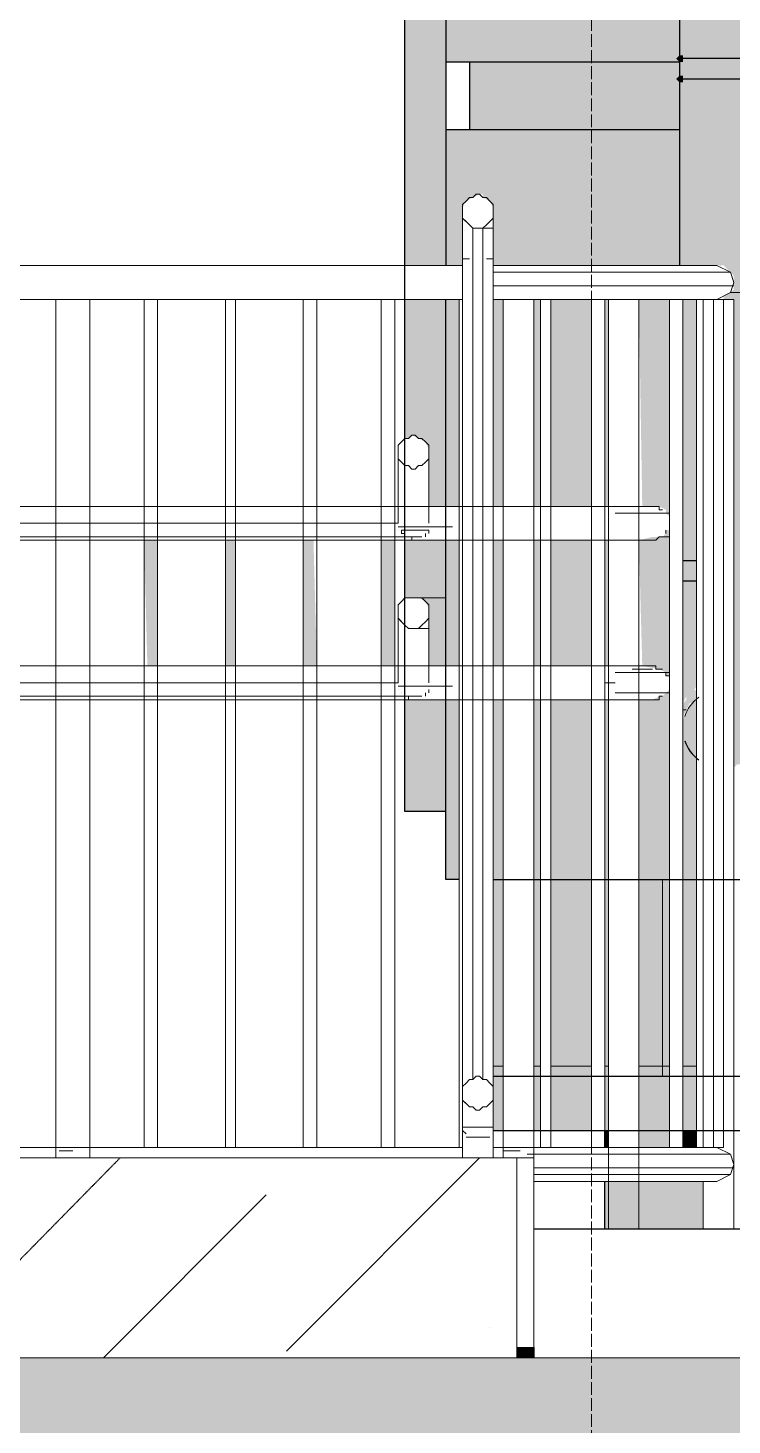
# Model space of a CAD drawing. Header units: millimetres. Extents: x -11345 to 411485, y -9810 to 73012.
# Drawn here: x 332022 to 332902, y -1203 to 541 of the extents above; entities that cross this region are included whole.
import ezdxf

# ---------------------------------------------------------------- set-up
doc = ezdxf.new("R2010")
doc.units = ezdxf.units.MM
doc.linetypes.add('PDF_IMPORT', pattern=[1, 0.8, -0.2])
for name, color, linetype in [('PDF _Линии', 7, 'Continuous'), ('PDF _Оси', 7, 'Continuous'), ('PDF _Стены внутренние', 7, 'Continuous'), ('PDF _Стены наружные', 7, 'Continuous'), ('PDF _Стены отделка', 7, 'Continuous'), ('PDF _Узлы', 7, 'Continuous')]:
    doc.layers.add(name, color=color, linetype=linetype)
for name, color, linetype, true_color in [('PDF _Обобщенные модели', 7, 'Continuous', 0xb5bcbf), ('PDF _Ограждение', 7, 'Continuous', 0x7f7f7f), ('PDF _Пандусы', 7, 'Continuous', 0xbcbcbc), ('PDF _Стены штриховка поверхности', 7, 'Continuous', 0xcacbcc)]:
    doc.layers.add(name, color=color, linetype=linetype, true_color=true_color)

msp = doc.modelspace()

# ---------------------------------------------------------------- hatches: boundary and pattern name
at = {"layer": 'PDF _Обобщенные модели', "transparency": 33554559}
h = msp.add_hatch(color=256, dxfattribs=at)
h.paths.add_polyline_path([(332933.43573, 15047.23301), (332933.43573, 15042.99997), (332937.66877, 15047.23301), (332937.66877, 15055.69908)])
h.paths.add_polyline_path([(332844.54192, 15034.53389), (332844.54192, 15040.88345), (332848.77496, 15034.53389), (332852.16139, 15027.76103), (332848.77496, 15030.30085)])
h.paths.add_polyline_path([(332929.20269, 15030.30085), (332924.96965, 15021.83478), (332924.96965, 15026.06781)], flags=0)
h.paths.add_polyline_path([(332912.27054, 15013.3687), (332905.92098, 15011.25218), (332908.0375, 15013.3687)], flags=0)
h.paths.add_polyline_path([(332929.20269, -293.29797), (332924.96965, -293.29797), (332920.73661, -289.06493), (332920.73661, -286.94841), (332924.96965, -289.06493)], flags=0)
h.paths.add_polyline_path([(332861.47407, 15013.3687), (332865.70711, 15013.3687), (332874.17319, 15009.13566)], flags=0)
h.paths.add_polyline_path([(332844.54192, 15017.60174), (332848.77496, 15013.3687), (332848.77496, 15009.13566), (332853.008, 15009.13566), (332857.24104, 15004.90262), (332848.77496, 15009.13566), (332844.54192, 15013.3687)], flags=0)
h.paths.add_polyline_path([(332869.94015, 15017.60174), (332878.40623, 15017.60174), (332886.87231, 15013.3687)], flags=0)
h.paths.add_polyline_path([(332920.73661, 15026.06781), (332920.73661, 15021.83478), (332924.96965, 15013.3687), (332924.96965, 15009.13566), (332920.73661, 15004.90262), (332912.27054, 15000.66958), (332903.80446, 14996.43655), (332916.50357, 15004.90262), (332920.73661, 15009.13566), (332924.96965, 15009.13566), (332920.73661, 15013.3687), (332920.73661, 15021.83478), (332916.50357, 15017.60174), (332916.50357, 15021.83478)], flags=0)
h.paths.add_polyline_path([(332929.20269, 15360.47784), (332924.96965, 15352.01177), (332908.0375, 15339.31265), (332886.87231, 15335.07961), (332876.28971, 15339.31265), (332878.40623, 15339.31265), (332886.87231, 15335.07961), (332895.33838, 15339.31265), (332903.80446, 15339.31265), (332908.0375, 15343.54569), (332924.96965, 15352.01177), (332924.96965, 15356.24481)], flags=0)
h.paths.add_polyline_path([(332941.9018, 15375.71678), (332941.9018, 15377.41), (332956.01193, 15397.16418), (332950.36788, 15385.87607)], flags=0)
h.paths.add_polyline_path([(332793.74546, 15428.20646), (332793.74546, 15394.34215), (332789.51242, 15385.87607), (332793.74546, 15377.41), (332802.21154, 15356.24481), (332810.67761, 15343.54569), (332814.91065, 15335.07961), (332840.30888, 15275.81708), (332840.30888, 15225.02062), (332836.07584, 15225.02062), (332836.07584, 15182.69023), (332840.30888, 15051.46604), (332840.30888, 15047.23301), (332836.07584, 15055.69908), (332836.07584, 15047.23301), (332840.30888, 15042.99997), (332840.30888, 15034.53389), (332836.07584, 15047.23301), (332836.07584, 6098.58994), (332840.30888, 5497.49849), (332836.07584, 5497.49849), (332836.07584, 4341.87902), (332840.30888, 4337.64599), (332848.77496, 4337.64599), (332844.54192, 4320.71383), (332848.77496, 4320.71383), (332844.54192, 4316.48079), (332836.07584, 4316.48079), (332836.07584, 244.2979), (332891.10534, 244.2979), (332903.80446, 231.59879), (332903.80446, 214.66663), (332899.57142, 210.4336), (332891.10534, 206.20056), (332891.10534, 201.96752), (332903.80446, 201.96752), (332903.80446, -382.19177), (332908.0375, -377.95873), (332912.27054, -377.95873), (332924.96965, -365.25962), (332929.20269, -361.02658), (332937.66877, -344.09443), (332937.66877, -335.62835), (332933.43573, -322.92924), (332937.66877, -331.39531), (332937.66877, 4316.48079), (332929.20269, 4316.48079), (332924.96965, 4320.71383), (332929.20269, 4320.71383), (332924.96965, 4337.64599), (332933.43573, 4337.64599), (332937.66877, 4341.87902), (332937.66877, 15038.76693), (332933.43573, 15038.76693), (332935.97555, 15033.68728), (332933.43573, 15026.06781), (332933.43573, 15038.76693), (332929.20269, 15034.53389), (332933.43573, 15051.46604), (332937.66877, 15064.16516), (332937.66877, 15106.49554), (332933.43573, 15182.69023), (332937.66877, 15182.69023), (332937.66877, 15275.81708), (332963.067, 15335.07961), (332963.067, 15339.31265), (332971.53307, 15352.01177), (332971.53307, 15360.47784), (332984.23219, 15385.87607), (332979.99915, 15402.80823), (332979.99915, 15428.20646), (332984.23219, 15445.13861), (332975.76611, 15428.20646), (332967.30003, 15415.50734), (332967.30003, 15411.2743), (332963.067, 15407.04127), (332963.067, 15411.2743), (332988.46523, 15453.60469), (332992.69826, 15462.07076), (332975.76611, 15462.07076), (332971.53307, 15453.60469), (332954.60092, 15411.2743), (332950.36788, 15407.04127), (332924.96965, 15377.41), (332891.10534, 15373.17696), (332861.47407, 15377.41), (332857.24104, 15377.41), (332848.77496, 15385.87607), (332827.60977, 15411.2743), (332806.44458, 15462.07076), (332781.04635, 15462.07076), (332810.67761, 15411.2743), (332827.60977, 15385.87607), (332831.84281, 15377.41), (332836.07584, 15373.17696), (332840.30888, 15366.8274), (332831.84281, 15377.41), (332823.37673, 15385.87607), (332819.14369, 15394.34215), (332810.67761, 15407.04127), (332806.44458, 15415.50734), (332797.9785, 15428.20646), (332785.27938, 15449.37165)], flags=0)
for color, points in [(7, [(332840.30888, 502.51324), (332840.30888, 506.74628), (332836.07584, 506.74628), (332831.84281, 502.51324), (332836.07584, 498.2802), (332840.30888, 498.2802)]), (7, [(332840.30888, 477.11501), (332840.30888, 481.34805), (332836.07584, 481.34805), (332831.84281, 477.11501), (332836.07584, 472.88197), (332840.30888, 472.88197)]), (256, [(332844.54192, -297.53101), (332840.30888, -301.76404), (332840.30888, -318.6962), (332844.54192, -310.23012), (332848.77496, -301.76404), (332853.008, -301.76404), (332844.54192, -310.23012), (332840.30888, -322.92924), (332840.30888, -352.5605), (332844.54192, -361.02658), (332853.008, -369.49266), (332857.24104, -373.7257), (332857.24104, -284.83189), (332854.41901, -286.2429), (332857.24104, -280.59885), (332857.24104, 201.96752), (332840.30888, 201.96752), (332840.30888, -301.76404), (332844.54192, -293.29797)])]:
    msp.add_hatch(color=color, dxfattribs=at).paths.add_polyline_path(points)
at = {"layer": 'PDF _Ограждение', "transparency": 33554559}
for points in [[(332184.18794, -98.5782), (332167.25579, -98.5782), (332171.48882, -255.20062), (332184.18794, -255.20062)], [(332281.54782, -98.5782), (332268.84871, -98.5782), (332268.84871, -255.20062), (332281.54782, -255.20062)], [(332378.9077, -98.5782), (332366.20859, -98.5782), (332366.20859, -255.20062), (332383.14074, -255.20062)], [(332480.50062, -98.5782), (332463.56847, -98.5782), (332463.56847, -255.20062), (332480.50062, -255.20062)], [(332785.27938, -898.62245), (332747.18204, -898.62245), (332747.18204, -957.88499), (332785.27938, -957.88499)]]:
    msp.add_hatch(color=256, dxfattribs=at).paths.add_polyline_path(points)
at = {"layer": 'PDF _Пандусы', "transparency": 33554559}
msp.add_hatch(color=256, dxfattribs=at).paths.add_polyline_path([(332654.0552, -1106.04133), (332632.89, -1106.04133), (332632.89, -1118.74045), (332654.0552, -1118.74045)])
at = {"layer": 'PDF _Стены внутренние', "true_color": 0xdf8d79, "transparency": 33554559}
for points in [[(332747.18204, -835.12688), (332742.949, -835.12688), (332742.949, -856.29207), (332747.18204, -856.29207)], [(332823.37673, -835.12688), (332785.27938, -835.12688), (332785.27938, -856.29207), (332823.37673, -856.29207)], [(332857.24104, -835.12688), (332840.30888, -835.12688), (332840.30888, -856.29207), (332857.24104, -856.29207)], [(332747.18204, -898.62245), (332742.949, -898.62245), (332742.949, -957.88499), (332747.18204, -957.88499)], [(332865.70711, -898.62245), (332785.27938, -898.62245), (332785.27938, -957.88499), (332865.70711, -957.88499)]]:
    msp.add_hatch(color=33, dxfattribs=at).paths.add_polyline_path(points)
at = {"layer": 'PDF _Стены наружные', "true_color": 0xe2e2e2, "transparency": 33554687}
msp.add_hatch(color=254, dxfattribs=at).paths.add_polyline_path([(332836.07584, 498.2802), (332573.62747, 498.2802), (332573.62747, 413.61944), (332836.07584, 413.61944)])
at = {"layer": 'PDF _Стены наружные', "true_color": 0xe4ecef, "transparency": 33554687}
for points in [[(332615.95785, -767.39826), (332603.25874, -767.39826), (332603.25874, -835.12688), (332615.95785, -835.12688)], [(332662.52127, -767.39826), (332654.0552, -767.39826), (332654.0552, -835.12688), (332662.52127, -835.12688)], [(332726.01685, -767.39826), (332675.22039, -767.39826), (332675.22039, -835.12688), (332726.01685, -835.12688)], [(332747.18204, -767.39826), (332742.949, -767.39826), (332742.949, -835.12688), (332747.18204, -835.12688)], [(332823.37673, -767.39826), (332785.27938, -767.39826), (332785.27938, -835.12688), (332823.37673, -835.12688)], [(332857.24104, -767.39826), (332840.30888, -767.39826), (332840.30888, -835.12688), (332857.24104, -835.12688)]]:
    msp.add_hatch(color=254, dxfattribs=at).paths.add_polyline_path(points)
at = {"layer": 'PDF _Стены штриховка поверхности', "transparency": 33554687}
for points in [[(332836.07584, 3173.56044), (332543.9962, 3173.56044), (332543.9962, 3084.66663), (332522.83101, 3084.66663), (332522.83101, 3165.09436), (332493.19974, 3165.09436), (332493.19974, 244.2979), (332565.16139, 244.2979), (332565.16139, 316.25955), (332569.39443, 324.72563), (332577.86051, 328.95867), (332586.32658, 333.19171), (332590.55962, 333.19171), (332590.55962, 328.95867), (332599.0257, 324.72563), (332603.25874, 316.25955), (332603.25874, 244.2979), (332836.07584, 244.2979), (332836.07584, 413.61944), (332543.9962, 413.61944), (332543.9962, 498.2802), (332836.07584, 498.2802), (332836.07584, 849.62239), (332543.9962, 849.62239), (332543.9962, 934.28315), (332836.07584, 934.28315), (332836.07584, 1281.3923), (332543.9962, 1281.3923), (332543.9962, 1366.05307), (332836.07584, 1366.05307), (332836.07584, 1717.39525), (332543.9962, 1717.39525), (332543.9962, 1802.05602), (332836.07584, 1802.05602), (332836.07584, 2153.3982), (332543.9962, 2153.3982), (332543.9962, 2238.05897), (332836.07584, 2238.05897), (332836.07584, 2635.96457), (332543.9962, 2635.96457), (332543.9962, 2720.62534), (332836.07584, 2720.62534)], [(332560.92835, 201.96752), (332493.19974, 201.96752), (332493.19974, 28.41295), (332497.43278, 28.41295), (332501.66582, 32.64599), (332510.13189, 28.41295), (332518.59797, 24.17991), (332522.83101, 15.71383), (332522.83101, -56.24782), (332560.92835, -56.24782)], [(332615.95785, 201.96752), (332603.25874, 201.96752), (332603.25874, -56.24782), (332615.95785, -56.24782)], [(332662.52127, 201.96752), (332654.0552, 201.96752), (332654.0552, -56.24782), (332662.52127, -56.24782)], [(332726.01685, 201.96752), (332675.22039, 201.96752), (332675.22039, -56.24782), (332726.01685, -56.24782)], [(332747.18204, 201.96752), (332742.949, 201.96752), (332742.949, -56.24782), (332747.18204, -56.24782)], [(332823.37673, 201.96752), (332785.27938, 201.96752), (332789.51242, -56.24782), (332810.67761, -56.24782), (332819.14369, -60.48086), (332819.14369, -64.7139), (332823.37673, -68.94693)], [(332823.37673, -85.87909), (332819.14369, -85.87909), (332819.14369, -90.11213), (332814.91065, -94.34516), (332802.21154, -94.34516), (332785.27938, -98.5782), (332789.51242, -255.20062), (332810.67761, -259.43366), (332819.14369, -263.6667), (332819.14369, -267.89974), (332823.37673, -267.89974)], [(332560.92835, -98.5782), (332493.19974, -98.5782), (332493.19974, -170.53986), (332510.13189, -170.53986), (332518.59797, -174.77289), (332522.83101, -183.23897), (332522.83101, -255.20062), (332560.92835, -255.20062)], [(332615.95785, -98.5782), (332603.25874, -98.5782), (332603.25874, -255.20062), (332615.95785, -255.20062)], [(332662.52127, -98.5782), (332654.0552, -98.5782), (332654.0552, -255.20062), (332662.52127, -255.20062)], [(332726.01685, -98.5782), (332675.22039, -98.5782), (332675.22039, -255.20062), (332726.01685, -255.20062)], [(332747.18204, -98.5782), (332742.949, -98.5782), (332742.949, -255.20062), (332747.18204, -255.20062)], [(332823.37673, -521.88204), (332823.37673, -284.83189), (332819.14369, -289.06493), (332814.91065, -293.29797), (332810.67761, -293.29797), (332802.21154, -297.53101), (332785.27938, -297.53101), (332785.27938, -521.88204)], [(332560.92835, -297.53101), (332493.19974, -297.53101), (332493.19974, -437.22127), (332543.9962, -437.22127), (332543.9962, -521.88204), (332560.92835, -521.88204)], [(332615.95785, -297.53101), (332603.25874, -297.53101), (332603.25874, -521.88204), (332615.95785, -521.88204)], [(332662.52127, -297.53101), (332654.0552, -297.53101), (332654.0552, -521.88204), (332662.52127, -521.88204)], [(332726.01685, -297.53101), (332675.22039, -297.53101), (332675.22039, -521.88204), (332726.01685, -521.88204)], [(332747.18204, -297.53101), (332742.949, -297.53101), (332742.949, -521.88204), (332747.18204, -521.88204)], [(332844.54192, -361.02658), (332840.30888, -352.5605), (332840.30888, -521.88204), (332857.24104, -521.88204), (332857.24104, -373.7257), (332853.008, -369.49266)]]:
    msp.add_hatch(color=256, dxfattribs=at).paths.add_polyline_path(points)
at = {"layer": 'PDF _Стены штриховка поверхности', "true_color": 0x3a3a3a, "transparency": 33554687}
for points in [[(332615.95785, -521.88204), (332603.25874, -521.88204), (332603.25874, -767.39826), (332615.95785, -767.39826)], [(332662.52127, -521.88204), (332654.0552, -521.88204), (332654.0552, -767.39826), (332662.52127, -767.39826)], [(332726.01685, -521.88204), (332675.22039, -521.88204), (332675.22039, -767.39826), (332726.01685, -767.39826)], [(332747.18204, -521.88204), (332742.949, -521.88204), (332742.949, -767.39826), (332747.18204, -767.39826)], [(332823.37673, -521.88204), (332785.27938, -521.88204), (332785.27938, -767.39826), (332823.37673, -767.39826)], [(332857.24104, -521.88204), (332840.30888, -521.88204), (332840.30888, -767.39826), (332857.24104, -767.39826)]]:
    msp.add_hatch(color=250, dxfattribs=at).paths.add_polyline_path(points)
at = {"layer": 'PDF _Узлы', "true_color": 0xffffff, "transparency": 33554687}
msp.add_hatch(color=7, dxfattribs=at).paths.add_polyline_path([(336417.22629, -670.03838), (334470.02865, -670.03838), (334470.02865, -1012.91449), (332954.60092, -1118.74045), (328514.14369, -1118.74045), (328514.14369, -1851.05608), (379077.78676, -1851.05608), (379077.78676, -758.93219), (375098.73071, -754.69915), (352219.15844, -733.53396), (349569.27643, -695.43661), (347846.42983, -686.97053), (339240.66287, -686.97053)])

# ---------------------------------------------------------------- linework, layer by layer
at = {"layer": 'PDF _Линии', "lineweight": 30}
for points in [[(332836.07584, 14852.51324), (332836.07584, 244.2979)], [(332836.07584, 3173.56044), (332590.55962, 3173.56044), (332543.9962, 3173.56044), (332543.9962, 1717.39525), (332543.9962, 244.2979)], [(332543.9962, 498.2802), (332590.55962, 498.2802), (332836.07584, 498.2802)], [(332573.62747, 498.2802), (332573.62747, 413.61944)], [(332836.07584, 413.61944), (332543.9962, 413.61944)], [(332840.30888, -123.97643), (332857.24104, -123.97643)], [(332840.30888, -149.37466), (332857.24104, -149.37466)], [(332543.9962, -437.22127), (332493.19974, -437.22127)], [(332560.92835, -521.88204), (332543.9962, -521.88204)], [(332742.949, -856.29207), (332742.949, -835.12688)], [(332742.949, -957.88499), (332742.949, -898.62245)], [(332654.0552, -957.88499), (332954.60092, -957.88499), (332954.60092, -1118.74045)], [(332654.0552, -1106.04133), (332654.0552, -1118.74045)]]:
    msp.add_lwpolyline(points, dxfattribs=at)
at = {"layer": 'PDF _Линии', "lineweight": 30, "ltscale": 29.208995}
msp.add_lwpolyline([(332493.19974, -437.22127), (332493.19974, 3165.09436)], dxfattribs=at)
at = {"layer": 'PDF _Линии', "lineweight": 30}
msp.add_lwpolyline([(332937.66877, 477.11501), (332937.66877, 502.51324), (332886.87231, 502.51324), (332836.07584, 502.51324), (332836.07584, 477.11501), (332886.87231, 477.11501)], close=True, dxfattribs=at)
at = {"layer": 'PDF _Линии', "lineweight": 30, "ltscale": 2.582245}
msp.add_lwpolyline([(332543.9962, -521.88204), (332543.9962, 201.96752)], dxfattribs=at)
at = {"layer": 'PDF _Линии', "lineweight": 30, "ltscale": 15.154812}
msp.add_lwpolyline([(332603.25874, -521.88204), (334419.23219, -521.88204)], dxfattribs=at)
at = {"layer": 'PDF _Линии', "lineweight": 9}
msp.add_lwpolyline([(334470.02865, -670.03838), (334470.02865, -1012.91449), (332954.60092, -1118.74045), (331134.39443, -1118.74045), (328514.14369, -1118.74045)], dxfattribs=at)
at = {"layer": 'PDF _Линии', "lineweight": 30, "ltscale": 15.451135}
msp.add_lwpolyline([(332603.25874, -767.39826), (334448.86346, -767.39826)], dxfattribs=at)
at = {"layer": 'PDF _Линии', "lineweight": 30, "ltscale": 15.662795}
msp.add_lwpolyline([(332603.25874, -835.12688), (334470.02865, -835.12688)], dxfattribs=at)
at = {"layer": 'PDF _Линии', "lineweight": 30}
msp.add_arc((332888.98588, -333.51348), 48.67603, 198.13261767, 233.46234513, dxfattribs=at)
at = {"layer": 'PDF _Обобщенные модели', "lineweight": 0}
for points in [[(332886.87231, 244.2979), (332886.87231, 244.2979), (332886.87231, 244.2979)], [(332937.66877, 210.4336), (332899.57142, 210.4336), (332937.66877, 210.4336)], [(332840.30888, -305.99708), (332840.30888, -305.99708), (332840.30888, -305.99708)], [(332844.54192, -310.23012), (332840.30888, -310.23012), (332844.54192, -310.23012)]]:
    msp.add_lwpolyline(points, dxfattribs=at)
at = {"layer": 'PDF _Обобщенные модели', "color": 7, "lineweight": 18}
msp.add_arc((332888.98588, -333.51019), 48.67603, 126.53765487, 161.86738233, dxfattribs=at)
at = {"layer": 'PDF _Ограждение', "color": 7, "lineweight": 18}
for points in [[(332565.16139, 312.02652), (332565.16139, 307.79348), (332565.16139, 303.56044), (332569.39443, 299.3274), (332573.62747, 295.09436), (332577.86051, 290.86132), (332582.09354, 290.86132), (332586.32658, 290.86132), (332590.55962, 290.86132), (332594.79266, 295.09436), (332599.0257, 299.3274), (332603.25874, 303.56044), (332603.25874, 307.79348), (332603.25874, 312.02652), (332603.25874, 316.25955), (332603.25874, 320.49259), (332599.0257, 324.72563), (332594.79266, 328.95867), (332590.55962, 328.95867), (332586.32658, 333.19171), (332582.09354, 333.19171), (332577.86051, 328.95867), (332573.62747, 328.95867), (332569.39443, 324.72563), (332565.16139, 320.49259), (332565.16139, 316.25955)], [(332522.83101, 11.48079), (332522.83101, 15.71383), (332522.83101, 19.94687), (332518.59797, 24.17991), (332514.36493, 28.41295), (332510.13189, 28.41295), (332505.89885, 32.64599), (332501.66582, 32.64599), (332497.43278, 28.41295), (332493.19974, 28.41295), (332488.9667, 24.17991), (332484.73366, 19.94687), (332484.73366, 15.71383), (332484.73366, 11.48079), (332484.73366, 7.24776), (332484.73366, 3.01472), (332488.9667, -1.21832), (332493.19974, -5.45136), (332497.43278, -5.45136), (332501.66582, -9.6844), (332505.89885, -9.6844), (332510.13189, -5.45136), (332514.36493, -5.45136), (332518.59797, -1.21832), (332522.83101, 3.01472), (332522.83101, 7.24776)], [(332522.83101, -187.47201), (332522.83101, -183.23897), (332522.83101, -179.00593), (332518.59797, -174.77289), (332514.36493, -170.53986), (332510.13189, -170.53986), (332505.89885, -170.53986), (332501.66582, -170.53986), (332497.43278, -170.53986), (332493.19974, -170.53986), (332488.9667, -174.77289), (332484.73366, -179.00593), (332484.73366, -183.23897), (332484.73366, -187.47201), (332484.73366, -191.70505), (332484.73366, -195.93809), (332488.9667, -200.17112), (332493.19974, -204.40416), (332497.43278, -208.6372), (332501.66582, -208.6372), (332505.89885, -208.6372), (332510.13189, -208.6372), (332514.36493, -204.40416), (332518.59797, -200.17112), (332522.83101, -195.93809), (332522.83101, -191.70505)], [(332565.16139, -788.56345), (332565.16139, -792.79649), (332565.16139, -797.02953), (332569.39443, -801.26257), (332573.62747, -805.49561), (332577.86051, -805.49561), (332582.09354, -809.72865), (332586.32658, -809.72865), (332590.55962, -805.49561), (332594.79266, -805.49561), (332599.0257, -801.26257), (332603.25874, -797.02953), (332603.25874, -792.79649), (332603.25874, -788.56345), (332603.25874, -784.33042), (332603.25874, -780.09738), (332599.0257, -775.86434), (332594.79266, -771.6313), (332590.55962, -771.6313), (332586.32658, -767.39826), (332582.09354, -767.39826), (332577.86051, -771.6313), (332573.62747, -771.6313), (332569.39443, -775.86434), (332565.16139, -780.09738), (332565.16139, -784.33042)]]:
    msp.add_lwpolyline(points, close=True, dxfattribs=at)
at = {"layer": 'PDF _Ограждение', "color": 7, "lineweight": 9}
for points in [[(332565.16139, 312.02652), (332565.16139, 248.53094), (332565.16139, -788.56345), (332565.16139, -852.05903)], [(332603.25874, -852.05903), (332603.25874, -788.56345), (332603.25874, 248.53094), (332603.25874, 312.02652)], [(332590.55962, -771.6313), (332590.55962, 290.86132), (332586.32658, 290.86132), (332582.09354, 290.86132), (332577.86051, 290.86132), (332577.86051, -771.6313)], [(332565.16139, 244.2979), (331405.30888, 244.2979)], [(332573.62747, 252.76398), (332565.16139, 252.76398), (332565.16139, 248.53094)], [(332603.25874, 248.53094), (332603.25874, 252.76398), (332594.79266, 252.76398)], [(332603.25874, 201.96752), (332882.63927, 201.96752), (332899.57142, 210.4336), (332903.80446, 223.13271), (332899.57142, 235.83183), (332882.63927, 244.2979), (332603.25874, 244.2979)], [(331405.30888, 201.96752), (332565.16139, 201.96752), (332560.92835, 201.96752)], [(332057.19679, 201.96752), (332078.36198, 201.96752), (332099.52717, 201.96752)], [(332167.25579, 201.96752), (332175.72186, 201.96752), (332184.18794, 201.96752)], [(332268.84871, 201.96752), (332277.31478, 201.96752), (332281.54782, 201.96752)], [(332366.20859, 201.96752), (332374.67466, 201.96752), (332383.14074, 201.96752)], [(332463.56847, 201.96752), (332472.03455, 201.96752), (332480.50062, 201.96752)], [(332654.0552, -957.88499), (332654.0552, 201.96752), (332637.12304, 201.96752), (332615.95785, 201.96752), (332615.95785, -868.99118)], [(332857.24104, 201.96752), (332857.24104, -856.29207)], [(332865.70711, 201.96752), (332865.70711, -856.29207)], [(332878.40623, 201.96752), (332878.40623, -856.29207)], [(332903.80446, -957.88499), (332903.80446, 201.96752), (332891.10534, 201.96752), (332891.10534, -856.29207), (332882.63927, -856.29207)], [(332882.63927, 201.96752), (332891.10534, 201.96752)], [(332819.14369, -64.7139), (332819.14369, -64.7139)], [(332819.14369, -64.7139), (332819.14369, -64.7139)], [(332484.73366, -77.41301), (332484.73366, -77.41301)], [(332484.73366, -77.41301), (332484.73366, -77.41301)], [(332484.73366, -85.87909), (332484.73366, -85.87909)], [(332484.73366, -85.87909), (332484.73366, -85.87909)], [(331413.77496, -98.5782), (332552.46228, -98.5782), (331413.77496, -98.5782)], [(332484.73366, -276.36581), (332484.73366, -276.36581)], [(332484.73366, -276.36581), (332484.73366, -276.36581)], [(332484.73366, -284.83189), (332484.73366, -284.83189)], [(332484.73366, -284.83189), (332484.73366, -284.83189)], [(332488.9667, -289.06493), (332488.9667, -289.06493)], [(332488.9667, -289.06493), (332488.9667, -289.06493)], [(332819.14369, -289.06493), (332819.14369, -289.06493)], [(332819.14369, -289.06493), (332819.14369, -289.06493)], [(331413.77496, -297.53101), (332552.46228, -297.53101), (331413.77496, -297.53101)], [(332565.16139, -826.6608), (332565.16139, -868.99118)], [(332603.25874, -868.99118), (332603.25874, -826.6608)], [(332560.92835, -856.29207), (332565.16139, -856.29207), (331405.30888, -856.29207)], [(332184.18794, -856.29207), (332175.72186, -856.29207), (332167.25579, -856.29207)], [(332281.54782, -856.29207), (332277.31478, -856.29207), (332268.84871, -856.29207)], [(332383.14074, -856.29207), (332374.67466, -856.29207), (332366.20859, -856.29207)], [(332480.50062, -856.29207), (332472.03455, -856.29207), (332463.56847, -856.29207)], [(332654.0552, -898.62245), (332882.63927, -898.62245), (332899.57142, -890.15637), (332903.80446, -877.45726), (332899.57142, -864.75814), (332882.63927, -856.29207), (332603.25874, -856.29207)], [(332865.70711, -898.62245), (332865.70711, -957.88499)]]:
    msp.add_lwpolyline(points, dxfattribs=at)
at = {"layer": 'PDF _Ограждение', "lineweight": 0}
for points in [[(332565.16139, 307.79348), (332565.16139, 307.79348), (332565.16139, 307.79348)], [(332590.55962, 290.86132), (332577.86051, 290.86132), (332590.55962, 290.86132)], [(332603.25874, 248.53094), (332603.25874, 248.53094), (332603.25874, 248.53094)], [(332484.73366, 7.24776), (332484.73366, 7.24776), (332484.73366, 7.24776)], [(332776.81331, -56.24782), (332776.81331, -56.24782), (332776.81331, -56.24782)], [(331485.73661, -77.41301), (332484.73366, -77.41301), (331485.73661, -77.41301)], [(332522.83101, -81.64605), (332522.83101, -81.64605), (332522.83101, -81.64605)], [(332497.43278, -94.34516), (332497.43278, -94.34516), (332497.43278, -94.34516)], [(332497.43278, -94.34516), (332497.43278, -94.34516), (332497.43278, -94.34516)], [(332497.43278, -94.34516), (332497.43278, -94.34516), (332497.43278, -94.34516)], [(332510.13189, -94.34516), (332510.13189, -94.34516), (332510.13189, -94.34516)], [(332514.36493, -94.34516), (332514.36493, -94.34516), (332514.36493, -94.34516)], [(332514.36493, -94.34516), (332514.36493, -94.34516), (332514.36493, -94.34516)], [(332518.59797, -90.11213), (332518.59797, -90.11213), (332518.59797, -90.11213)], [(332518.59797, -90.11213), (332518.59797, -90.11213), (332518.59797, -90.11213)], [(332518.59797, -90.11213), (332518.59797, -90.11213), (332518.59797, -90.11213)], [(332552.46228, -98.5782), (332552.46228, -98.5782), (332552.46228, -98.5782)], [(332552.46228, -98.5782), (332552.46228, -98.5782), (332552.46228, -98.5782)], [(332742.949, -98.5782), (332742.949, -98.5782), (332742.949, -98.5782)], [(332755.64812, -98.5782), (332755.64812, -98.5782), (332755.64812, -98.5782)], [(332789.51242, -98.5782), (332789.51242, -98.5782), (332789.51242, -98.5782)], [(332484.73366, -191.70505), (332484.73366, -191.70505), (332484.73366, -191.70505)], [(332776.81331, -259.43366), (332776.81331, -259.43366), (332776.81331, -259.43366)], [(331485.73661, -276.36581), (332484.73366, -276.36581), (331485.73661, -276.36581)], [(332514.36493, -293.29797), (332493.19974, -293.29797), (332514.36493, -293.29797)], [(332510.13189, -293.29797), (332510.13189, -293.29797), (332510.13189, -293.29797)], [(332514.36493, -293.29797), (332514.36493, -293.29797), (332514.36493, -293.29797)], [(332514.36493, -293.29797), (332514.36493, -293.29797), (332514.36493, -293.29797)], [(332518.59797, -289.06493), (332518.59797, -289.06493), (332518.59797, -289.06493)], [(332518.59797, -289.06493), (332518.59797, -289.06493), (332518.59797, -289.06493)], [(332518.59797, -289.06493), (332518.59797, -289.06493), (332518.59797, -289.06493)], [(332522.83101, -280.59885), (332522.83101, -280.59885), (332522.83101, -280.59885)], [(332522.83101, -289.06493), (332522.83101, -289.06493), (332522.83101, -289.06493)], [(332497.43278, -297.53101), (332497.43278, -297.53101), (332497.43278, -297.53101)], [(332497.43278, -297.53101), (332497.43278, -297.53101), (332497.43278, -297.53101)], [(332505.89885, -297.53101), (332501.66582, -297.53101), (332505.89885, -297.53101)], [(332552.46228, -297.53101), (332514.36493, -297.53101), (332552.46228, -297.53101)], [(332552.46228, -297.53101), (332552.46228, -297.53101), (332552.46228, -297.53101)], [(332552.46228, -297.53101), (332552.46228, -297.53101), (332552.46228, -297.53101)], [(332654.0552, -297.53101), (332654.0552, -297.53101), (332654.0552, -297.53101)], [(332654.0552, -297.53101), (332654.0552, -297.53101), (332654.0552, -297.53101)], [(332755.64812, -297.53101), (332755.64812, -297.53101), (332755.64812, -297.53101)], [(332755.64812, -297.53101), (332755.64812, -297.53101), (332755.64812, -297.53101)], [(332789.51242, -297.53101), (332789.51242, -297.53101), (332789.51242, -297.53101)], [(332590.55962, -771.6313), (332590.55962, -771.6313), (332590.55962, -771.6313)], [(332565.16139, -788.56345), (332565.16139, -788.56345), (332565.16139, -788.56345)], [(332565.16139, -792.79649), (332565.16139, -792.79649), (332565.16139, -792.79649)], [(332615.95785, -856.29207), (332615.95785, -856.29207), (332615.95785, -856.29207)]]:
    msp.add_lwpolyline(points, close=True, dxfattribs=at)
for points in [[(332573.62747, 295.09436), (332565.16139, 303.56044), (332573.62747, 295.09436)], [(332603.25874, 299.3274), (332603.25874, 303.56044), (332603.25874, 299.3274)], [(332603.25874, 290.86132), (332590.55962, 290.86132), (332603.25874, 290.86132)], [(332569.39443, 252.76398), (332565.16139, 252.76398), (332569.39443, 252.76398)], [(332899.57142, 235.83183), (332603.25874, 235.83183), (332899.57142, 235.83183)], [(332903.80446, 218.89967), (332603.25874, 218.89967), (332903.80446, 218.89967)], [(332493.19974, -5.45136), (332484.73366, 3.01472), (332493.19974, -5.45136)], [(332522.83101, -1.21832), (332522.83101, 3.01472), (332522.83101, -1.21832)], [(332768.34723, -56.24782), (332747.18204, -56.24782), (332768.34723, -56.24782)], [(332819.14369, -64.7139), (332755.64812, -64.7139), (332819.14369, -64.7139)], [(332522.83101, -81.64605), (332484.73366, -81.64605), (332522.83101, -81.64605)], [(332522.83101, -85.87909), (332488.9667, -85.87909), (332522.83101, -85.87909)], [(332552.46228, -81.64605), (332522.83101, -81.64605), (332552.46228, -81.64605)], [(332522.83101, -90.11213), (332522.83101, -85.87909), (332522.83101, -90.11213)], [(332493.19974, -94.34516), (331477.27054, -94.34516), (332493.19974, -94.34516)], [(332493.19974, -94.34516), (331477.27054, -94.34516), (332493.19974, -94.34516)], [(332514.36493, -94.34516), (332493.19974, -94.34516), (332514.36493, -94.34516)], [(332497.43278, -94.34516), (332497.43278, -94.34516), (332497.43278, -94.34516)], [(332497.43278, -94.34516), (332497.43278, -94.34516), (332497.43278, -94.34516)], [(332505.89885, -94.34516), (332501.66582, -94.34516), (332505.89885, -94.34516)], [(332505.89885, -94.34516), (332501.66582, -94.34516), (332505.89885, -94.34516)], [(332505.89885, -94.34516), (332505.89885, -94.34516), (332505.89885, -94.34516)], [(332505.89885, -94.34516), (332505.89885, -94.34516), (332505.89885, -94.34516)], [(332510.13189, -94.34516), (332510.13189, -94.34516), (332510.13189, -94.34516)], [(332510.13189, -94.34516), (332510.13189, -94.34516), (332510.13189, -94.34516)], [(332510.13189, -94.34516), (332510.13189, -94.34516), (332510.13189, -94.34516)], [(332510.13189, -94.34516), (332510.13189, -94.34516), (332510.13189, -94.34516)], [(332510.13189, -94.34516), (332510.13189, -94.34516), (332510.13189, -94.34516)], [(332510.13189, -94.34516), (332510.13189, -94.34516), (332510.13189, -94.34516)], [(332510.13189, -94.34516), (332510.13189, -94.34516), (332510.13189, -94.34516)], [(332552.46228, -98.5782), (332514.36493, -98.5782), (332552.46228, -98.5782)], [(332518.59797, -90.11213), (332518.59797, -90.11213), (332518.59797, -90.11213)], [(332518.59797, -90.11213), (332518.59797, -90.11213), (332518.59797, -90.11213)], [(332518.59797, -90.11213), (332518.59797, -90.11213), (332518.59797, -90.11213)], [(332518.59797, -90.11213), (332518.59797, -90.11213), (332518.59797, -90.11213)], [(332518.59797, -90.11213), (332518.59797, -90.11213), (332518.59797, -90.11213)], [(332518.59797, -90.11213), (332518.59797, -90.11213), (332518.59797, -90.11213)], [(332518.59797, -94.34516), (332518.59797, -90.11213), (332518.59797, -94.34516)], [(332522.83101, -90.11213), (332522.83101, -90.11213), (332522.83101, -90.11213)], [(332522.83101, -90.11213), (332522.83101, -90.11213), (332522.83101, -90.11213)], [(332522.83101, -90.11213), (332522.83101, -90.11213), (332522.83101, -90.11213)], [(332522.83101, -90.11213), (332522.83101, -90.11213), (332522.83101, -90.11213)], [(332522.83101, -90.11213), (332522.83101, -90.11213), (332522.83101, -90.11213)], [(332522.83101, -90.11213), (332522.83101, -90.11213), (332522.83101, -90.11213)], [(332522.83101, -90.11213), (332522.83101, -90.11213), (332522.83101, -90.11213)], [(332493.19974, -204.40416), (332484.73366, -195.93809), (332493.19974, -204.40416)], [(332522.83101, -208.6372), (332510.13189, -208.6372), (332522.83101, -208.6372)], [(332522.83101, -200.17112), (332522.83101, -195.93809), (332522.83101, -200.17112)], [(332768.34723, -255.20062), (332747.18204, -255.20062), (332768.34723, -255.20062)], [(332802.21154, -259.43366), (332776.81331, -259.43366), (332802.21154, -259.43366)], [(332755.64812, -276.36581), (332742.949, -276.36581), (332755.64812, -276.36581)], [(332819.14369, -263.6667), (332755.64812, -263.6667), (332819.14369, -263.6667)], [(332493.19974, -293.29797), (331477.27054, -293.29797), (332493.19974, -293.29797)], [(332493.19974, -293.29797), (331477.27054, -293.29797), (332493.19974, -293.29797)], [(332522.83101, -280.59885), (332484.73366, -280.59885), (332522.83101, -280.59885)], [(332518.59797, -289.06493), (332518.59797, -289.06493), (332518.59797, -289.06493)], [(332518.59797, -289.06493), (332518.59797, -289.06493), (332518.59797, -289.06493)], [(332518.59797, -289.06493), (332518.59797, -289.06493), (332518.59797, -289.06493)], [(332518.59797, -289.06493), (332518.59797, -289.06493), (332518.59797, -289.06493)], [(332518.59797, -289.06493), (332518.59797, -289.06493), (332518.59797, -289.06493)], [(332518.59797, -289.06493), (332518.59797, -289.06493), (332518.59797, -289.06493)], [(332518.59797, -293.29797), (332518.59797, -289.06493), (332518.59797, -293.29797)], [(332552.46228, -280.59885), (332522.83101, -280.59885), (332552.46228, -280.59885)], [(332522.83101, -289.06493), (332522.83101, -284.83189), (332522.83101, -289.06493)], [(332522.83101, -289.06493), (332522.83101, -289.06493), (332522.83101, -289.06493)], [(332522.83101, -289.06493), (332522.83101, -289.06493), (332522.83101, -289.06493)], [(332522.83101, -289.06493), (332522.83101, -289.06493), (332522.83101, -289.06493)], [(332522.83101, -289.06493), (332522.83101, -289.06493), (332522.83101, -289.06493)], [(332522.83101, -289.06493), (332522.83101, -289.06493), (332522.83101, -289.06493)], [(332522.83101, -289.06493), (332522.83101, -289.06493), (332522.83101, -289.06493)], [(332522.83101, -289.06493), (332522.83101, -289.06493), (332522.83101, -289.06493)], [(332819.14369, -289.06493), (332755.64812, -289.06493), (332819.14369, -289.06493)], [(332510.13189, -297.53101), (332497.43278, -297.53101), (332510.13189, -297.53101)], [(332497.43278, -297.53101), (332497.43278, -297.53101), (332497.43278, -297.53101)], [(332497.43278, -297.53101), (332497.43278, -297.53101), (332497.43278, -297.53101)], [(332510.13189, -297.53101), (332510.13189, -297.53101), (332510.13189, -297.53101)], [(332510.13189, -297.53101), (332510.13189, -297.53101), (332510.13189, -297.53101)], [(332510.13189, -297.53101), (332510.13189, -297.53101), (332510.13189, -297.53101)], [(332527.06405, -297.53101), (332510.13189, -297.53101), (332527.06405, -297.53101)], [(332552.46228, -297.53101), (332552.46228, -297.53101), (332552.46228, -297.53101)], [(332573.62747, -805.49561), (332565.16139, -797.02953), (332573.62747, -805.49561)], [(332603.25874, -788.56345), (332603.25874, -788.56345), (332603.25874, -788.56345)], [(332603.25874, -801.26257), (332603.25874, -797.02953), (332603.25874, -801.26257)], [(332603.25874, -830.89384), (332565.16139, -830.89384), (332603.25874, -830.89384)], [(332569.39443, -839.35991), (332565.16139, -835.12688), (332569.39443, -839.35991)], [(332599.0257, -843.59295), (332569.39443, -843.59295), (332599.0257, -843.59295)], [(332078.36198, -860.52511), (332061.42983, -860.52511), (332078.36198, -860.52511)], [(332086.82806, -868.99118), (332078.36198, -868.99118), (332086.82806, -868.99118)], [(332637.12304, -860.52511), (332615.95785, -860.52511), (332637.12304, -860.52511)], [(332899.57142, -864.75814), (332645.58912, -864.75814), (332899.57142, -864.75814)], [(332891.10534, -856.29207), (332654.0552, -856.29207), (332891.10534, -856.29207)], [(332891.10534, -856.29207), (332878.40623, -856.29207), (332891.10534, -856.29207)], [(332903.80446, -881.6903), (332654.0552, -881.6903), (332903.80446, -881.6903)], [(332899.57142, -890.15637), (332654.0552, -890.15637), (332899.57142, -890.15637)]]:
    msp.add_lwpolyline(points, dxfattribs=at)
at = {"layer": 'PDF _Ограждение', "color": 7, "lineweight": 9, "ltscale": 5.714803}
for points in [[(332057.19679, 201.96752), (332057.19679, -868.99118)], [(332099.52717, -868.99118), (332099.52717, 201.96752)]]:
    msp.add_lwpolyline(points, dxfattribs=at)
at = {"layer": 'PDF _Ограждение', "color": 7, "lineweight": 9, "ltscale": 5.587808}
for points in [[(332167.25579, 201.96752), (332167.25579, -856.29207)], [(332184.18794, -856.29207), (332184.18794, 201.96752)], [(332268.84871, 201.96752), (332268.84871, -856.29207)], [(332281.54782, -856.29207), (332281.54782, 201.96752)], [(332366.20859, 201.96752), (332366.20859, -856.29207)], [(332383.14074, -856.29207), (332383.14074, 201.96752)], [(332463.56847, 201.96752), (332463.56847, -856.29207)], [(332480.50062, -856.29207), (332480.50062, 201.96752)], [(332560.92835, 201.96752), (332560.92835, -856.29207)], [(332662.52127, 201.96752), (332662.52127, -856.29207)], [(332675.22039, -856.29207), (332675.22039, 201.96752)], [(332747.18204, 201.96752), (332747.18204, -957.88499)], [(332785.27938, -957.88499), (332785.27938, 201.96752)]]:
    msp.add_lwpolyline(points, dxfattribs=at)
at = {"layer": 'PDF _Ограждение', "color": 7, "lineweight": 9}
for points in [[(332742.949, 201.96752), (332734.48292, 201.96752), (332726.01685, 201.96752), (332726.01685, -856.29207), (332734.48292, -856.29207), (332742.949, -856.29207)], [(332840.30888, 201.96752), (332831.84281, 201.96752), (332823.37673, 201.96752), (332823.37673, -856.29207), (332831.84281, -856.29207), (332840.30888, -856.29207)], [(332522.83101, 11.48079), (332522.83101, 15.71383), (332522.83101, 19.94687), (332518.59797, 24.17991), (332514.36493, 28.41295), (332510.13189, 28.41295), (332505.89885, 32.64599), (332501.66582, 32.64599), (332497.43278, 28.41295), (332493.19974, 28.41295), (332488.9667, 24.17991), (332484.73366, 19.94687), (332484.73366, 15.71383), (332484.73366, 11.48079), (332484.73366, 7.24776), (332484.73366, 3.01472), (332488.9667, -1.21832), (332493.19974, -5.45136), (332497.43278, -5.45136), (332501.66582, -9.6844), (332505.89885, -9.6844), (332510.13189, -5.45136), (332514.36493, -5.45136), (332518.59797, -1.21832), (332522.83101, 3.01472), (332522.83101, 7.24776)], [(332484.73366, -77.41301), (332484.73366, 11.48079)], [(332522.83101, 11.48079), (332522.83101, -77.41301)], [(332552.46228, -56.24782), (332548.22924, -56.24782), (332543.9962, -56.24782), (332539.76316, -56.24782), (332535.53012, -56.24782), (332531.29708, -56.24782), (332527.06405, -56.24782), (332522.83101, -56.24782), (332527.06405, -56.24782), (332531.29708, -56.24782), (332535.53012, -56.24782), (332539.76316, -56.24782), (332543.9962, -56.24782), (332548.22924, -56.24782)], [(332814.91065, -60.48086), (332810.67761, -60.48086), (332810.67761, -56.24782), (332806.44458, -56.24782), (332802.21154, -56.24782), (332797.9785, -56.24782), (332793.74546, -56.24782), (332789.51242, -56.24782), (332785.27938, -56.24782), (332781.04635, -56.24782), (332776.81331, -56.24782), (332772.58027, -56.24782), (332768.34723, -56.24782), (332764.11419, -56.24782), (332759.88115, -56.24782), (332755.64812, -56.24782), (332759.88115, -56.24782), (332764.11419, -56.24782), (332768.34723, -56.24782), (332772.58027, -56.24782), (332776.81331, -56.24782), (332781.04635, -56.24782), (332785.27938, -56.24782), (332789.51242, -56.24782), (332793.74546, -56.24782), (332797.9785, -56.24782), (332802.21154, -56.24782), (332806.44458, -56.24782), (332810.67761, -56.24782), (332810.67761, -60.48086)], [(332755.64812, -56.24782), (332759.88115, -56.24782), (332764.11419, -56.24782), (332768.34723, -56.24782), (332772.58027, -56.24782), (332776.81331, -56.24782), (332781.04635, -56.24782), (332785.27938, -56.24782), (332789.51242, -56.24782), (332793.74546, -56.24782), (332797.9785, -56.24782), (332802.21154, -56.24782), (332806.44458, -56.24782), (332802.21154, -56.24782), (332797.9785, -56.24782), (332793.74546, -56.24782), (332789.51242, -56.24782), (332785.27938, -56.24782), (332781.04635, -56.24782), (332776.81331, -56.24782), (332772.58027, -56.24782), (332768.34723, -56.24782), (332764.11419, -56.24782), (332759.88115, -56.24782)], [(332505.89885, -98.5782), (332510.13189, -98.5782), (332514.36493, -98.5782), (332518.59797, -98.5782), (332522.83101, -98.5782), (332527.06405, -98.5782), (332531.29708, -98.5782), (332535.53012, -98.5782), (332539.76316, -98.5782), (332543.9962, -98.5782), (332548.22924, -98.5782), (332552.46228, -98.5782), (332548.22924, -98.5782), (332543.9962, -98.5782), (332539.76316, -98.5782), (332535.53012, -98.5782), (332531.29708, -98.5782), (332527.06405, -98.5782), (332522.83101, -98.5782), (332518.59797, -98.5782), (332514.36493, -98.5782), (332510.13189, -98.5782), (332505.89885, -98.5782), (332501.66582, -98.5782), (332501.66582, -94.34516), (332497.43278, -94.34516), (332493.19974, -94.34516), (332493.19974, -90.11213), (332488.9667, -90.11213), (332488.9667, -85.87909), (332488.9667, -90.11213), (332493.19974, -90.11213), (332493.19974, -94.34516), (332497.43278, -94.34516), (332501.66582, -94.34516), (332501.66582, -98.5782)], [(332819.14369, -90.11213), (332819.14369, -85.87909)], [(332806.44458, -98.5782), (332802.21154, -98.5782), (332797.9785, -98.5782), (332793.74546, -98.5782), (332789.51242, -98.5782), (332785.27938, -98.5782), (332781.04635, -98.5782), (332776.81331, -98.5782), (332772.58027, -98.5782), (332768.34723, -98.5782), (332764.11419, -98.5782), (332759.88115, -98.5782), (332755.64812, -98.5782), (332759.88115, -98.5782), (332764.11419, -98.5782), (332768.34723, -98.5782), (332772.58027, -98.5782), (332776.81331, -98.5782), (332781.04635, -98.5782), (332785.27938, -98.5782), (332789.51242, -98.5782), (332793.74546, -98.5782), (332797.9785, -98.5782), (332802.21154, -98.5782), (332806.44458, -98.5782), (332810.67761, -94.34516), (332814.91065, -94.34516), (332810.67761, -94.34516), (332806.44458, -98.5782), (332802.21154, -98.5782), (332797.9785, -98.5782), (332793.74546, -98.5782), (332789.51242, -98.5782), (332785.27938, -98.5782), (332781.04635, -98.5782), (332776.81331, -98.5782), (332772.58027, -98.5782), (332768.34723, -98.5782), (332764.11419, -98.5782), (332759.88115, -98.5782), (332755.64812, -98.5782), (332759.88115, -98.5782), (332764.11419, -98.5782), (332768.34723, -98.5782), (332772.58027, -98.5782), (332776.81331, -98.5782), (332781.04635, -98.5782), (332785.27938, -98.5782), (332789.51242, -98.5782), (332793.74546, -98.5782), (332797.9785, -98.5782), (332802.21154, -98.5782)], [(332522.83101, -187.47201), (332522.83101, -183.23897), (332522.83101, -179.00593), (332518.59797, -174.77289), (332514.36493, -170.53986), (332510.13189, -170.53986), (332505.89885, -170.53986), (332501.66582, -170.53986), (332497.43278, -170.53986), (332493.19974, -170.53986), (332488.9667, -174.77289), (332484.73366, -179.00593), (332484.73366, -183.23897), (332484.73366, -187.47201), (332484.73366, -191.70505), (332484.73366, -195.93809), (332488.9667, -200.17112), (332493.19974, -204.40416), (332497.43278, -208.6372), (332501.66582, -208.6372), (332505.89885, -208.6372), (332510.13189, -208.6372), (332514.36493, -204.40416), (332518.59797, -200.17112), (332522.83101, -195.93809), (332522.83101, -191.70505)], [(332484.73366, -276.36581), (332484.73366, -187.47201)], [(332522.83101, -187.47201), (332522.83101, -276.36581)], [(332552.46228, -255.20062), (332548.22924, -255.20062), (332543.9962, -255.20062), (332539.76316, -255.20062), (332535.53012, -255.20062), (332531.29708, -255.20062), (332527.06405, -255.20062), (332522.83101, -255.20062), (332527.06405, -255.20062), (332531.29708, -255.20062), (332535.53012, -255.20062), (332539.76316, -255.20062), (332543.9962, -255.20062), (332548.22924, -255.20062)], [(332814.91065, -259.43366), (332810.67761, -259.43366), (332806.44458, -259.43366), (332806.44458, -255.20062), (332802.21154, -255.20062), (332797.9785, -255.20062), (332793.74546, -255.20062), (332789.51242, -255.20062), (332785.27938, -255.20062), (332781.04635, -255.20062), (332776.81331, -255.20062), (332772.58027, -255.20062), (332768.34723, -255.20062), (332764.11419, -255.20062), (332759.88115, -255.20062), (332755.64812, -255.20062), (332759.88115, -255.20062), (332764.11419, -255.20062), (332768.34723, -255.20062), (332772.58027, -255.20062), (332776.81331, -255.20062), (332781.04635, -255.20062), (332785.27938, -255.20062), (332789.51242, -255.20062), (332793.74546, -255.20062), (332797.9785, -255.20062), (332802.21154, -255.20062), (332806.44458, -255.20062), (332806.44458, -259.43366), (332810.67761, -259.43366)], [(332755.64812, -255.20062), (332759.88115, -255.20062), (332764.11419, -255.20062), (332768.34723, -255.20062), (332772.58027, -255.20062), (332776.81331, -255.20062), (332781.04635, -255.20062), (332785.27938, -255.20062), (332789.51242, -255.20062), (332793.74546, -255.20062), (332797.9785, -255.20062), (332802.21154, -255.20062), (332806.44458, -255.20062), (332802.21154, -255.20062), (332797.9785, -255.20062), (332793.74546, -255.20062), (332789.51242, -255.20062), (332785.27938, -255.20062), (332781.04635, -255.20062), (332776.81331, -255.20062), (332772.58027, -255.20062), (332768.34723, -255.20062), (332764.11419, -255.20062), (332759.88115, -255.20062)], [(332819.14369, -267.89974), (332819.14369, -263.6667)], [(332505.89885, -297.53101), (332510.13189, -297.53101), (332514.36493, -297.53101), (332518.59797, -297.53101), (332522.83101, -297.53101), (332527.06405, -297.53101), (332531.29708, -297.53101), (332535.53012, -297.53101), (332539.76316, -297.53101), (332543.9962, -297.53101), (332548.22924, -297.53101), (332552.46228, -297.53101), (332548.22924, -297.53101), (332543.9962, -297.53101), (332539.76316, -297.53101), (332535.53012, -297.53101), (332531.29708, -297.53101), (332527.06405, -297.53101), (332522.83101, -297.53101), (332518.59797, -297.53101), (332514.36493, -297.53101), (332510.13189, -297.53101), (332505.89885, -297.53101), (332501.66582, -297.53101), (332497.43278, -297.53101), (332497.43278, -293.29797), (332493.19974, -293.29797), (332488.9667, -293.29797), (332493.19974, -293.29797), (332497.43278, -293.29797), (332497.43278, -297.53101), (332501.66582, -297.53101)], [(332806.44458, -297.53101), (332802.21154, -297.53101), (332797.9785, -297.53101), (332793.74546, -297.53101), (332789.51242, -297.53101), (332785.27938, -297.53101), (332781.04635, -297.53101), (332776.81331, -297.53101), (332772.58027, -297.53101), (332768.34723, -297.53101), (332764.11419, -297.53101), (332759.88115, -297.53101), (332755.64812, -297.53101), (332759.88115, -297.53101), (332764.11419, -297.53101), (332768.34723, -297.53101), (332772.58027, -297.53101), (332776.81331, -297.53101), (332781.04635, -297.53101), (332785.27938, -297.53101), (332789.51242, -297.53101), (332793.74546, -297.53101), (332797.9785, -297.53101), (332802.21154, -297.53101), (332806.44458, -297.53101), (332810.67761, -297.53101), (332810.67761, -293.29797), (332814.91065, -293.29797), (332810.67761, -293.29797), (332810.67761, -297.53101), (332806.44458, -297.53101), (332802.21154, -297.53101), (332797.9785, -297.53101), (332793.74546, -297.53101), (332789.51242, -297.53101), (332785.27938, -297.53101), (332781.04635, -297.53101), (332776.81331, -297.53101), (332772.58027, -297.53101), (332768.34723, -297.53101), (332764.11419, -297.53101), (332759.88115, -297.53101), (332755.64812, -297.53101), (332759.88115, -297.53101), (332764.11419, -297.53101), (332768.34723, -297.53101), (332772.58027, -297.53101), (332776.81331, -297.53101), (332781.04635, -297.53101), (332785.27938, -297.53101), (332789.51242, -297.53101), (332793.74546, -297.53101), (332797.9785, -297.53101), (332802.21154, -297.53101)]]:
    msp.add_lwpolyline(points, close=True, dxfattribs=at)
at = {"layer": 'PDF _Ограждение', "color": 7, "lineweight": 9, "ltscale": 0.719642}
for points in [[(332552.46228, -56.24782), (332755.64812, -56.24782), (332552.46228, -56.24782), (331413.77496, -56.24782), (331151.32658, -56.24782), (331413.77496, -56.24782)], [(332755.64812, -98.5782), (332552.46228, -98.5782)], [(332552.46228, -255.20062), (332755.64812, -255.20062), (332552.46228, -255.20062), (331413.77496, -255.20062), (331151.32658, -255.20062), (331413.77496, -255.20062)], [(332755.64812, -297.53101), (332552.46228, -297.53101)]]:
    msp.add_lwpolyline(points, close=True, dxfattribs=at)
at = {"layer": 'PDF _Оси', "linetype": 'PDF_IMPORT', "lineweight": 9, "ltscale": 20.022978}
msp.add_lwpolyline([(332726.01685, -3607.76699), (332726.01685, 2542.83773)], dxfattribs=at)
at = {"layer": 'PDF _Пандусы', "color": 7, "lineweight": 18}
msp.add_lwpolyline([(332632.89, -1118.74045), (332632.89, -868.99118), (331333.34723, -868.99118), (331333.34723, -1118.74045)], dxfattribs=at)
at = {"layer": 'PDF _Пандусы', "color": 7, "linetype": 'PDF_IMPORT', "lineweight": 9, "ltscale": 1.676257}
msp.add_lwpolyline([(331892.10829, -1118.74045), (332137.62452, -868.99118)], dxfattribs=at)
at = {"layer": 'PDF _Пандусы', "color": 7, "lineweight": 9}
for points in [[(332345.0434, -1110.27437), (332586.32658, -868.99118)], [(332116.45933, -1118.74045), (332319.64517, -915.5546)], [(332599.0257, -1080.6431), (332599.0257, -1080.6431)]]:
    msp.add_lwpolyline(points, dxfattribs=at)
at = {"layer": 'PDF _Стены отделка', "lineweight": 9}
msp.add_lwpolyline([(332632.89, -868.99118), (332632.89, -1106.04133), (332654.0552, -1106.04133), (332654.0552, -868.99118)], close=True, dxfattribs=at)
at = {"layer": 'PDF _Стены штриховка поверхности', "lineweight": 0}
for points in [[(332823.37673, -64.7139), (332819.14369, -64.7139), (332823.37673, -64.7139)], [(332823.37673, -73.17997), (332823.37673, -73.17997), (332823.37673, -73.17997)], [(332823.37673, -94.34516), (332810.67761, -94.34516), (332823.37673, -94.34516)], [(332543.9962, -170.53986), (332501.66582, -170.53986), (332543.9962, -170.53986)], [(332560.92835, -255.20062), (332543.9962, -255.20062), (332560.92835, -255.20062)], [(332823.37673, -263.6667), (332819.14369, -263.6667), (332823.37673, -263.6667)], [(332823.37673, -267.89974), (332819.14369, -267.89974), (332823.37673, -267.89974)], [(332823.37673, -272.13278), (332823.37673, -272.13278), (332823.37673, -272.13278)], [(332823.37673, -289.06493), (332819.14369, -289.06493), (332823.37673, -289.06493)]]:
    msp.add_lwpolyline(points, dxfattribs=at)
at = {"layer": 'PDF _Стены штриховка поверхности', "color": 7, "lineweight": 9}
for points in [[(332814.91065, -767.39826), (332814.91065, -521.88204)], [(332603.25874, -754.69915), (332615.95785, -754.69915)], [(332654.0552, -754.69915), (332662.52127, -754.69915)], [(332675.22039, -754.69915), (332726.01685, -754.69915)], [(332742.949, -754.69915), (332747.18204, -754.69915)], [(332785.27938, -754.69915), (332823.37673, -754.69915)], [(332840.30888, -754.69915), (332857.24104, -754.69915)]]:
    msp.add_lwpolyline(points, dxfattribs=at)

doc.saveas('drawing.dxf')
